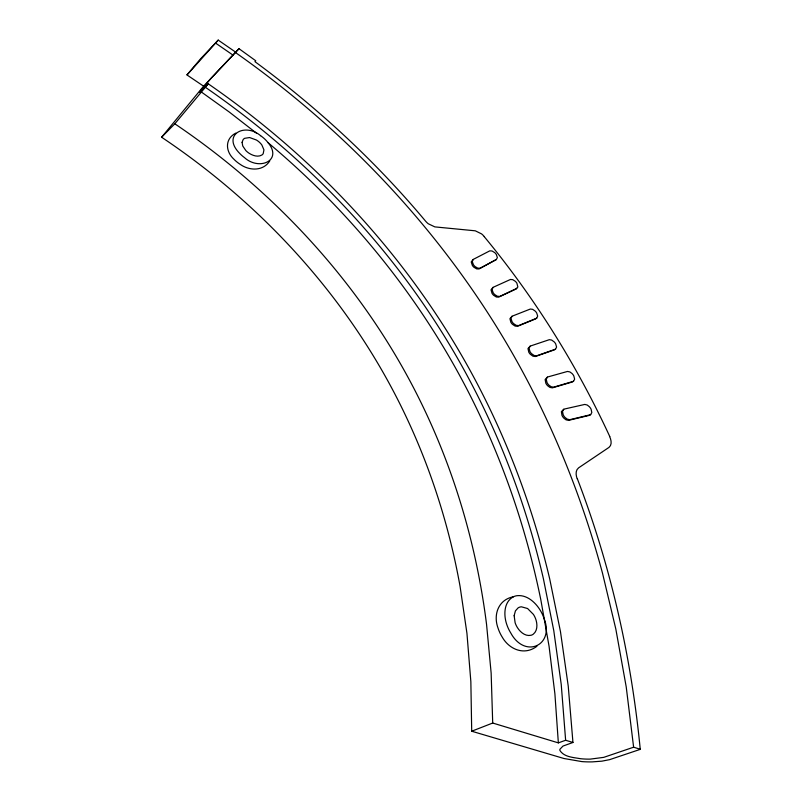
<?xml version="1.0" encoding="UTF-8"?>
<svg xmlns="http://www.w3.org/2000/svg" width="802" height="802" viewBox="0 0 802 802"><rect width="100%" height="100%" fill="white"/><g stroke="black" fill="none" stroke-linecap="round" stroke-linejoin="round"><path stroke-width="1.2" d="M187.087 74.766L200.34 59.097L218.214 40.1L235.638 52.13M187.187 74.766L218.214 40.1M203.768 86.025L238.996 48.691L255.748 60.782L254.966 61.674C294.565 90.826 332.128 122.766 367.035 157.413A1617.804 1231.401 -43.1 0 1 425.481 221.041A17.975 15.609 20.2 0 0 428.278 223.768L434.824 226.886L475.295 230.816L481.581 233.903A17.845 15.609 22.7 0 1 484.288 236.59M186.976 74.947L203.598 86.175L161.603 137.232C265.051 206.495 351.587 301.963 405.19 414.724A926.48 770.161 -38 0 1 460.077 586.412L466.944 633.339L470.854 681.66L471.706 731.223L563.976 758.512L581.881 761.599A116.761 107.288 55.9 0 0 592.287 761.88L601.911 761.158L609.66 759.644L640.397 749.309L633.62 747.203L603.746 757.359L590.232 759.123A87.228 80.1 58.6 0 1 580.528 758.702C573.52 757.429 564.157 757.148 559.956 750.552A2.526 2.326 66.5 0 1 559.916 749.268L562.994 746.061L572.949 742.482L568.237 686.101L560.468 631.615L549.741 579.084A1192.363 962.721 -40.5 0 0 480.197 389.421C417.13 266.705 321.542 162.084 208.259 83.829L199.317 92.481L210.896 78.486L238.996 48.691M161.603 137.232L174.816 123.799L208.259 83.829M260.59 135.688C244.56 122.064 221.282 135.157 239.918 153.643A34.075 29.083 9.9 0 0 244.42 157.553C259.277 171.237 283.657 160.37 267.417 141.874A34.145 29.353 8.4 0 0 260.59 135.688M235.858 133.062C224.5 138.967 225.542 151.548 233.943 159.247A33.594 28.732 9.6 0 0 240.119 164.29C249.151 170.826 263.176 171.478 269.773 160.891M515.977 288.991L517.871 287.006L516.889 283.196A9.022 7.94 26.2 0 0 515.305 281.291L512.729 279.657L510.463 279.467L493.33 287.226A2.396 2.115 25.4 0 0 493.009 287.407L492.067 289.492L493.13 292.65A9.043 7.98 25.8 0 0 494.764 294.595L497.42 296.259L499.766 296.419L516.799 288.419M512.007 316.279L511.004 318.364L511.977 321.572A9.113 8.07 27.9 0 0 513.561 323.587L516.187 325.341L518.563 325.602L536.398 318.314A2.306 2.035 28.7 0 0 536.728 318.143L537.681 316.128L536.708 313.021A9.093 8.04 28.4 0 0 535.165 311.066L532.628 309.331L530.322 309.041L512.408 316.078A2.446 2.175 27.6 0 0 512.007 316.279L509.922 318.685L510.864 322.294A9.093 8.06 27.9 0 0 512.438 324.309L515.074 326.063L517.45 326.324L535.295 319.026A2.306 2.045 28.7 0 0 535.626 318.855L536.728 318.143M530.132 346.173L529.059 348.258L529.942 351.517A9.203 8.19 30.3 0 0 531.475 353.602L534.082 355.466L536.498 355.827L555.164 349.291A2.366 2.095 31.1 0 0 555.565 349.101L556.578 347.086L555.696 343.928A9.193 8.16 30.8 0 0 554.192 341.893L551.666 340.058L549.34 339.677L530.613 345.953A2.516 2.236 29.9 0 0 530.132 346.173L527.967 348.569L528.799 352.228A9.183 8.18 30.3 0 0 530.343 354.314L532.939 356.178L535.355 356.529L554.032 349.993A3.048 2.707 31 0 0 554.433 349.802L555.565 349.101M496.348 259.517L479.035 268.961L476.719 268.901L474.032 267.337A8.982 7.89 23.7 0 1 472.358 265.442L471.215 261.933L473.15 259.477L472.268 261.572L473.421 264.69A9.002 7.9 23.7 0 0 475.095 266.585L477.781 268.149L480.107 268.209L496.348 259.517L497.37 257.602L496.348 254.545A8.972 7.86 24.1 0 0 494.724 252.63L492.067 250.996L489.761 250.866L473.391 259.327M547.375 377.151L546.232 379.246L547.024 382.564A9.283 8.301 32.8 0 0 548.899 385.12L551.094 386.694L553.55 387.165L573.069 381.431A2.436 2.165 33.7 0 0 573.54 381.231L574.633 379.206L573.831 375.978A9.283 8.281 33.3 0 0 571.996 373.481L569.871 371.927L567.495 371.446L547.936 376.91A2.586 2.316 32.5 0 0 547.375 377.151L545.119 379.536L545.851 383.266A9.263 8.291 32.8 0 0 547.726 385.822L549.921 387.396L552.377 387.857L571.906 382.113A2.436 2.175 33.6 0 0 572.387 381.912L573.54 381.231M493.009 287.407L491.004 289.833L492.047 293.392A9.022 7.96 25.7 0 0 493.671 295.337L496.328 297.001L498.674 297.151L515.716 289.141M563.716 409.291L562.493 411.396L563.194 414.784A9.444 8.471 35.5 0 0 565.019 417.441L567.204 419.125L569.691 419.697L590.102 414.814A2.516 2.246 36.4 0 0 590.663 414.604L591.816 412.569L591.104 409.261A9.454 8.451 36.1 0 0 589.32 406.674L587.204 405.02L584.788 404.429L564.367 409.04A2.667 2.396 35.2 0 0 563.716 409.291L561.37 411.667L562.001 415.476A9.424 8.461 35.5 0 0 563.826 418.123L566.001 419.807L568.488 420.378L588.909 415.486A2.867 2.566 36.3 0 0 589.54 415.225L590.663 414.604M513.46 596.768C503.786 601.811 503.566 614.954 506.633 624.086A38.075 35.398 52.6 0 0 510.854 633.129C524.969 659.074 554.824 645.319 544.017 618.412A38.275 35.95 54.2 0 0 539.626 609.279C534.764 601.801 526.523 594.613 517.009 595.696A14.155 13.243 51.8 0 0 513.45 596.758C498.303 599.615 493.09 614.763 498.002 627.996A37.584 35.047 53.1 0 0 502.162 636.999C509.24 649.53 524.438 655.886 536.939 646.252M471.706 731.223L492.709 723.033L558.352 742.873L565.631 740.256L572.949 742.482M215.818 43.258L232.901 55.037M201.041 91.769L229.202 111.979L256.71 133.363M174.816 123.799C279.156 194.264 366.694 290.545 421.792 404.138A957.057 794.692 -38.2 0 1 486.553 624.347L491.145 673.048L492.709 723.033M205.412 87.308C317.853 164.831 412.689 268.65 475.005 390.514A1167.241 945.428 -40.3 0 1 543.365 578.573L553.771 630.593L561.24 684.507L565.631 740.256M235.728 52.701C354.364 136.15 455.035 245.773 523.766 373.792A1395.029 1099.993 -42 0 1 602.533 573.3L615.806 628.948L626.222 686.923L633.62 747.203M268.159 142.796C350.474 211.778 419.546 296.67 468.579 392.328A1153.968 935.403 -40.2 0 1 540.889 600.096L549.059 646.262L554.904 693.87L558.352 742.873M609.69 436.629C611.194 439.897 612.287 444.819 608.999 447.386L578.593 467.857C575.204 470.393 575.856 475.385 577.209 478.864M577.37 478.824A1467.409 1143.973 -42.1 0 1 640.247 749.319M484.218 236.63A1409.645 1124.815 -43.4 0 1 609.801 436.589M242.094 142.355L242.755 146.004L245.823 150.545A18.937 16.19 9.6 0 0 249.262 153.362C252.891 155.628 257.923 157.392 261.893 154.997A5.714 4.902 9.5 0 0 263.206 153.643L263.938 149.864L261.853 144.982A18.667 16.02 8.8 0 0 256.429 140.019L249.612 137.543L244.67 138.315A5.694 4.872 9 0 0 243.136 139.598L242.094 142.355M514.152 615.705L515.115 622.703A21.173 19.729 52.9 0 0 517.48 627.715C520.308 632.187 525.46 636.598 531.114 635.244A7.87 7.348 54.2 0 0 533.25 634.202C537.34 631.044 537.46 625.109 536.177 620.527A21.163 19.829 53.8 0 0 533.42 614.412L527.576 608.517L521.41 606.813A7.93 7.408 52.5 0 0 518.132 607.866L515.425 610.873L514.152 615.705"/></g></svg>
